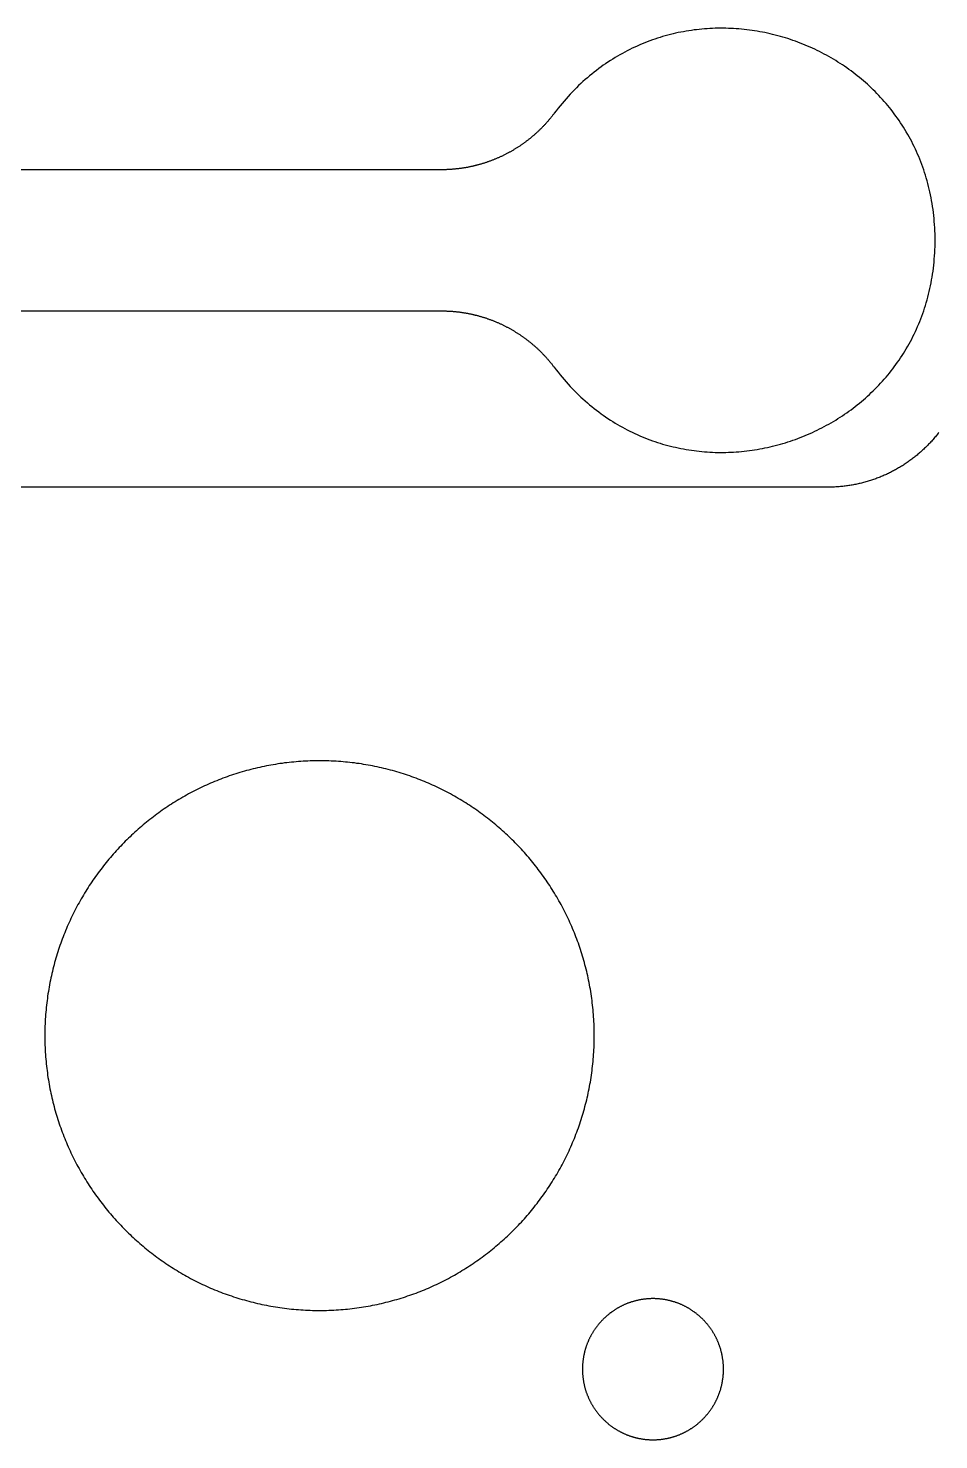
# Model space of a CAD drawing. Extents: x -13 to 42, y 40.2 to 95.3.
# Drawn here: x -2.36 to 10.55, y 74.75 to 94.76 of the extents above; entities that cross this region are included whole.
import ezdxf

# ---------------------------------------------------------------- set-up
doc = ezdxf.new("R2010")
doc.units = 0
doc.layers.get('0').update_dxf_attribs({"linetype": 'CONTINUOUS'})

msp = doc.modelspace()

# ---------------------------------------------------------------- linework, layer by layer
at = {"color": 7}
for points in [[(6.674, 94.647), (6.637, 94.637), (6.6, 94.626), (6.564, 94.614), (6.528, 94.602), (6.491, 94.59), (6.455, 94.577), (6.419, 94.563), (6.383, 94.549), (6.347, 94.534), (6.312, 94.519), (6.276, 94.504), (6.241, 94.488), (6.206, 94.471), (6.17, 94.454), (6.135, 94.436), (6.101, 94.418), (6.066, 94.399), (6.032, 94.38), (5.997, 94.36), (5.963, 94.34), (5.929, 94.319), (5.896, 94.298), (5.862, 94.276), (5.829, 94.253)], [(7.569, 94.754), (7.531, 94.755), (7.494, 94.756), (7.456, 94.756), (7.419, 94.755), (7.381, 94.755), (7.344, 94.753), (7.306, 94.751), (7.269, 94.749), (7.231, 94.746), (7.194, 94.743), (7.156, 94.739), (7.119, 94.735), (7.082, 94.731), (7.044, 94.726), (7.007, 94.72), (6.97, 94.714), (6.932, 94.707), (6.895, 94.7), (6.858, 94.693), (6.821, 94.684), (6.784, 94.676), (6.747, 94.667), (6.71, 94.657), (6.674, 94.647)], [(8.449, 94.596), (8.413, 94.608), (8.378, 94.619), (8.342, 94.63), (8.306, 94.64), (8.27, 94.65), (8.234, 94.659), (8.197, 94.668), (8.161, 94.677), (8.125, 94.685), (8.088, 94.693), (8.051, 94.7), (8.015, 94.707), (7.978, 94.713), (7.941, 94.719), (7.904, 94.725), (7.867, 94.73), (7.83, 94.735), (7.793, 94.739), (7.756, 94.742), (7.718, 94.746), (7.681, 94.749), (7.644, 94.751), (7.606, 94.753), (7.569, 94.754)], [(9.247, 94.195), (9.217, 94.216), (9.186, 94.237), (9.154, 94.257), (9.123, 94.277), (9.091, 94.297), (9.059, 94.317), (9.027, 94.335), (8.994, 94.354), (8.962, 94.372), (8.929, 94.39), (8.896, 94.407), (8.862, 94.424), (8.829, 94.441), (8.795, 94.457), (8.761, 94.473), (8.727, 94.488), (8.693, 94.503), (8.658, 94.518), (8.624, 94.532), (8.589, 94.545), (8.554, 94.559), (8.519, 94.572), (8.484, 94.584), (8.449, 94.596)], [(5.829, 94.253), (5.796, 94.23), (5.763, 94.207), (5.73, 94.183), (5.697, 94.158), (5.665, 94.133), (5.633, 94.107), (5.601, 94.081), (5.57, 94.054), (5.538, 94.027), (5.507, 93.999), (5.476, 93.971), (5.446, 93.942), (5.415, 93.912), (5.385, 93.882), (5.356, 93.851), (5.326, 93.82), (5.297, 93.788), (5.268, 93.756), (5.239, 93.723), (5.211, 93.69), (5.182, 93.656), (5.155, 93.621), (5.127, 93.586), (5.1, 93.55)], [(9.899, 93.572), (9.876, 93.602), (9.852, 93.632), (9.828, 93.661), (9.804, 93.69), (9.779, 93.719), (9.754, 93.747), (9.728, 93.775), (9.702, 93.803), (9.676, 93.83), (9.65, 93.857), (9.623, 93.883), (9.596, 93.909), (9.568, 93.935), (9.541, 93.961), (9.513, 93.986), (9.484, 94.01), (9.456, 94.035), (9.427, 94.059), (9.397, 94.082), (9.368, 94.106), (9.338, 94.128), (9.308, 94.151), (9.278, 94.173), (9.247, 94.195)], [(5.1, 93.55), (5.094, 93.542), (5.088, 93.534), (5.082, 93.527), (5.076, 93.519), (5.07, 93.511), (5.064, 93.503), (5.058, 93.496), (5.052, 93.488), (5.045, 93.481), (5.039, 93.473), (5.033, 93.465), (5.027, 93.458), (5.02, 93.451), (5.014, 93.443), (5.008, 93.436), (5.001, 93.428), (4.995, 93.421), (4.988, 93.414), (4.982, 93.407), (4.975, 93.399), (4.969, 93.392), (4.962, 93.385), (4.955, 93.378), (4.949, 93.371)], [(10.339, 92.75), (10.325, 92.788), (10.312, 92.825), (10.298, 92.863), (10.283, 92.9), (10.268, 92.936), (10.252, 92.973), (10.236, 93.009), (10.22, 93.044), (10.203, 93.08), (10.186, 93.115), (10.168, 93.15), (10.15, 93.184), (10.131, 93.218), (10.112, 93.252), (10.092, 93.286), (10.073, 93.319), (10.052, 93.352), (10.032, 93.384), (10.011, 93.416), (9.989, 93.448), (9.967, 93.479), (9.945, 93.511), (9.922, 93.541), (9.899, 93.572)], [(4.949, 93.371), (4.942, 93.364), (4.935, 93.357), (4.928, 93.35), (4.922, 93.343), (4.915, 93.336), (4.908, 93.329), (4.901, 93.323), (4.894, 93.316), (4.887, 93.309), (4.88, 93.302), (4.873, 93.296), (4.866, 93.289), (4.859, 93.283), (4.852, 93.276), (4.845, 93.27), (4.838, 93.263), (4.83, 93.257), (4.823, 93.25), (4.816, 93.244), (4.809, 93.237), (4.801, 93.231), (4.794, 93.225), (4.787, 93.219), (4.779, 93.213)], [(4.594, 93.076), (4.586, 93.07), (4.578, 93.065), (4.57, 93.06), (4.561, 93.055), (4.553, 93.05), (4.545, 93.045), (4.537, 93.04), (4.529, 93.035), (4.521, 93.03), (4.512, 93.025), (4.504, 93.02), (4.496, 93.015), (4.487, 93.011), (4.479, 93.006), (4.471, 93.001), (4.462, 92.997), (4.454, 92.992), (4.445, 92.988), (4.437, 92.983), (4.429, 92.979), (4.42, 92.974), (4.412, 92.97), (4.403, 92.965), (4.394, 92.961)], [(4.779, 93.213), (4.772, 93.206), (4.764, 93.2), (4.757, 93.194), (4.749, 93.188), (4.742, 93.182), (4.734, 93.176), (4.727, 93.17), (4.719, 93.164), (4.711, 93.159), (4.704, 93.153), (4.696, 93.147), (4.688, 93.141), (4.681, 93.136), (4.673, 93.13), (4.665, 93.124), (4.657, 93.119), (4.649, 93.113), (4.641, 93.108), (4.634, 93.102), (4.626, 93.097), (4.618, 93.091), (4.61, 93.086), (4.602, 93.081), (4.594, 93.076)], [(4.183, 92.87), (4.174, 92.867), (4.165, 92.864), (4.156, 92.861), (4.147, 92.858), (4.138, 92.854), (4.129, 92.851), (4.12, 92.848), (4.111, 92.845), (4.102, 92.843), (4.092, 92.84), (4.083, 92.837), (4.074, 92.834), (4.065, 92.831), (4.056, 92.829), (4.046, 92.826), (4.037, 92.823), (4.028, 92.821), (4.018, 92.818), (4.009, 92.816), (4, 92.813), (3.991, 92.811), (3.981, 92.809), (3.972, 92.806), (3.962, 92.804)], [(4.394, 92.961), (4.386, 92.957), (4.377, 92.953), (4.369, 92.948), (4.36, 92.944), (4.351, 92.94), (4.343, 92.936), (4.334, 92.932), (4.325, 92.928), (4.317, 92.924), (4.308, 92.92), (4.299, 92.917), (4.29, 92.913), (4.281, 92.909), (4.273, 92.905), (4.264, 92.902), (4.255, 92.898), (4.246, 92.894), (4.237, 92.891), (4.228, 92.887), (4.219, 92.884), (4.21, 92.88), (4.201, 92.877), (4.192, 92.874), (4.183, 92.87)], [(3.5, 92.75), (-5.328, 92.75)], [(3.734, 92.764), (3.724, 92.763), (3.715, 92.762), (3.705, 92.761), (3.695, 92.76), (3.686, 92.759), (3.676, 92.758), (3.666, 92.757), (3.657, 92.756), (3.647, 92.755), (3.637, 92.755), (3.627, 92.754), (3.618, 92.753), (3.608, 92.753), (3.598, 92.752), (3.588, 92.752), (3.578, 92.752), (3.569, 92.751), (3.559, 92.751), (3.549, 92.751), (3.539, 92.75), (3.529, 92.75), (3.52, 92.75), (3.51, 92.75), (3.5, 92.75)], [(3.962, 92.804), (3.953, 92.802), (3.944, 92.8), (3.934, 92.798), (3.925, 92.796), (3.915, 92.794), (3.906, 92.792), (3.897, 92.79), (3.887, 92.788), (3.878, 92.786), (3.868, 92.784), (3.859, 92.782), (3.849, 92.781), (3.84, 92.779), (3.83, 92.777), (3.82, 92.776), (3.811, 92.774), (3.801, 92.773), (3.792, 92.771), (3.782, 92.77), (3.773, 92.769), (3.763, 92.767), (3.753, 92.766), (3.744, 92.765), (3.734, 92.764)], [(10.5, 91.75), (10.499, 91.795), (10.499, 91.84), (10.497, 91.884), (10.495, 91.928), (10.492, 91.972), (10.489, 92.015), (10.485, 92.059), (10.481, 92.102), (10.476, 92.144), (10.471, 92.187), (10.465, 92.229), (10.458, 92.271), (10.451, 92.312), (10.443, 92.353), (10.435, 92.394), (10.426, 92.435), (10.417, 92.475), (10.408, 92.515), (10.397, 92.555), (10.387, 92.595), (10.375, 92.634), (10.364, 92.673), (10.351, 92.711), (10.339, 92.75)], [(10.339, 90.75), (10.351, 90.789), (10.364, 90.827), (10.375, 90.866), (10.387, 90.905), (10.397, 90.945), (10.408, 90.985), (10.417, 91.025), (10.426, 91.065), (10.435, 91.106), (10.443, 91.147), (10.451, 91.188), (10.458, 91.229), (10.465, 91.271), (10.471, 91.313), (10.476, 91.356), (10.481, 91.398), (10.485, 91.441), (10.489, 91.485), (10.492, 91.528), (10.495, 91.572), (10.497, 91.616), (10.499, 91.66), (10.499, 91.705), (10.5, 91.75)], [(-5.328, 90.75), (3.5, 90.75)], [(3.5, 90.75), (3.51, 90.75), (3.52, 90.75), (3.529, 90.75), (3.539, 90.75), (3.549, 90.749), (3.559, 90.749), (3.569, 90.749), (3.578, 90.748), (3.588, 90.748), (3.598, 90.748), (3.608, 90.747), (3.618, 90.747), (3.627, 90.746), (3.637, 90.745), (3.647, 90.745), (3.657, 90.744), (3.666, 90.743), (3.676, 90.742), (3.686, 90.741), (3.695, 90.74), (3.705, 90.739), (3.715, 90.738), (3.724, 90.737), (3.734, 90.736)], [(3.734, 90.736), (3.744, 90.735), (3.753, 90.734), (3.763, 90.733), (3.773, 90.731), (3.782, 90.73), (3.792, 90.729), (3.801, 90.727), (3.811, 90.726), (3.82, 90.724), (3.83, 90.723), (3.84, 90.721), (3.849, 90.719), (3.859, 90.718), (3.868, 90.716), (3.878, 90.714), (3.887, 90.712), (3.897, 90.71), (3.906, 90.708), (3.915, 90.706), (3.925, 90.704), (3.934, 90.702), (3.944, 90.7), (3.953, 90.698), (3.962, 90.696)], [(3.962, 90.696), (3.972, 90.694), (3.981, 90.691), (3.991, 90.689), (4, 90.687), (4.009, 90.684), (4.018, 90.682), (4.028, 90.679), (4.037, 90.677), (4.046, 90.674), (4.056, 90.671), (4.065, 90.669), (4.074, 90.666), (4.083, 90.663), (4.092, 90.66), (4.102, 90.657), (4.111, 90.655), (4.12, 90.652), (4.129, 90.649), (4.138, 90.646), (4.147, 90.642), (4.156, 90.639), (4.165, 90.636), (4.174, 90.633), (4.183, 90.63)], [(4.183, 90.63), (4.192, 90.626), (4.201, 90.623), (4.21, 90.62), (4.219, 90.616), (4.228, 90.613), (4.237, 90.609), (4.246, 90.606), (4.255, 90.602), (4.264, 90.598), (4.273, 90.595), (4.281, 90.591), (4.29, 90.587), (4.299, 90.583), (4.308, 90.58), (4.317, 90.576), (4.325, 90.572), (4.334, 90.568), (4.343, 90.564), (4.351, 90.56), (4.36, 90.556), (4.369, 90.552), (4.377, 90.547), (4.386, 90.543), (4.394, 90.539)], [(9.899, 89.928), (9.922, 89.959), (9.945, 89.989), (9.967, 90.021), (9.989, 90.052), (10.011, 90.084), (10.032, 90.116), (10.052, 90.148), (10.073, 90.181), (10.092, 90.214), (10.112, 90.248), (10.131, 90.282), (10.15, 90.316), (10.168, 90.35), (10.186, 90.385), (10.203, 90.42), (10.22, 90.456), (10.236, 90.491), (10.252, 90.527), (10.268, 90.564), (10.283, 90.6), (10.298, 90.637), (10.312, 90.675), (10.325, 90.712), (10.339, 90.75)], [(4.394, 90.539), (4.403, 90.535), (4.412, 90.53), (4.42, 90.526), (4.429, 90.521), (4.437, 90.517), (4.445, 90.512), (4.454, 90.508), (4.462, 90.503), (4.471, 90.499), (4.479, 90.494), (4.487, 90.489), (4.496, 90.485), (4.504, 90.48), (4.512, 90.475), (4.521, 90.47), (4.529, 90.465), (4.537, 90.46), (4.545, 90.455), (4.553, 90.45), (4.561, 90.445), (4.57, 90.44), (4.578, 90.435), (4.586, 90.43), (4.594, 90.424)], [(4.594, 90.424), (4.602, 90.419), (4.61, 90.414), (4.618, 90.409), (4.626, 90.403), (4.634, 90.398), (4.641, 90.392), (4.649, 90.387), (4.657, 90.381), (4.665, 90.376), (4.673, 90.37), (4.681, 90.364), (4.688, 90.359), (4.696, 90.353), (4.704, 90.347), (4.711, 90.341), (4.719, 90.336), (4.727, 90.33), (4.734, 90.324), (4.742, 90.318), (4.749, 90.312), (4.757, 90.306), (4.764, 90.3), (4.772, 90.294), (4.779, 90.287)], [(4.779, 90.287), (4.787, 90.281), (4.794, 90.275), (4.801, 90.269), (4.809, 90.263), (4.816, 90.256), (4.823, 90.25), (4.83, 90.243), (4.838, 90.237), (4.845, 90.23), (4.852, 90.224), (4.859, 90.217), (4.866, 90.211), (4.873, 90.204), (4.88, 90.198), (4.887, 90.191), (4.894, 90.184), (4.901, 90.177), (4.908, 90.171), (4.915, 90.164), (4.922, 90.157), (4.928, 90.15), (4.935, 90.143), (4.942, 90.136), (4.949, 90.129)], [(4.949, 90.129), (4.955, 90.122), (4.962, 90.115), (4.969, 90.108), (4.975, 90.101), (4.982, 90.093), (4.988, 90.086), (4.995, 90.079), (5.001, 90.072), (5.008, 90.064), (5.014, 90.057), (5.02, 90.049), (5.027, 90.042), (5.033, 90.034), (5.039, 90.027), (5.045, 90.019), (5.052, 90.012), (5.058, 90.004), (5.064, 89.997), (5.07, 89.989), (5.076, 89.981), (5.082, 89.973), (5.088, 89.966), (5.094, 89.958), (5.1, 89.95)], [(5.1, 89.95), (5.127, 89.914), (5.155, 89.879), (5.182, 89.844), (5.211, 89.81), (5.239, 89.777), (5.268, 89.744), (5.297, 89.712), (5.326, 89.68), (5.356, 89.649), (5.385, 89.618), (5.415, 89.588), (5.446, 89.558), (5.476, 89.529), (5.507, 89.501), (5.538, 89.473), (5.57, 89.446), (5.601, 89.419), (5.633, 89.393), (5.665, 89.367), (5.697, 89.342), (5.73, 89.317), (5.763, 89.293), (5.796, 89.27), (5.829, 89.247)], [(9.247, 89.305), (9.278, 89.327), (9.308, 89.349), (9.338, 89.372), (9.368, 89.394), (9.397, 89.418), (9.427, 89.441), (9.456, 89.465), (9.484, 89.49), (9.513, 89.514), (9.541, 89.539), (9.568, 89.565), (9.596, 89.591), (9.623, 89.617), (9.65, 89.643), (9.676, 89.67), (9.702, 89.697), (9.728, 89.725), (9.754, 89.753), (9.779, 89.781), (9.804, 89.81), (9.828, 89.839), (9.852, 89.868), (9.876, 89.898), (9.899, 89.928)], [(5.829, 89.247), (5.862, 89.224), (5.896, 89.202), (5.929, 89.181), (5.963, 89.16), (5.997, 89.14), (6.032, 89.12), (6.066, 89.101), (6.101, 89.082), (6.135, 89.064), (6.17, 89.046), (6.206, 89.029), (6.241, 89.012), (6.276, 88.996), (6.312, 88.981), (6.347, 88.966), (6.383, 88.951), (6.419, 88.937), (6.455, 88.923), (6.491, 88.91), (6.528, 88.898), (6.564, 88.886), (6.6, 88.874), (6.637, 88.863), (6.674, 88.853)], [(8.449, 88.904), (8.484, 88.916), (8.519, 88.928), (8.554, 88.941), (8.589, 88.955), (8.624, 88.968), (8.658, 88.982), (8.693, 88.997), (8.727, 89.012), (8.761, 89.027), (8.795, 89.043), (8.829, 89.059), (8.862, 89.076), (8.896, 89.093), (8.929, 89.11), (8.962, 89.128), (8.994, 89.146), (9.027, 89.164), (9.059, 89.183), (9.091, 89.203), (9.123, 89.223), (9.154, 89.243), (9.186, 89.263), (9.217, 89.284), (9.247, 89.305)], [(10.555, 89.028), (10.545, 89.015), (10.535, 89.003), (10.525, 88.99), (10.515, 88.978), (10.505, 88.966), (10.494, 88.953), (10.484, 88.941), (10.473, 88.929), (10.463, 88.917), (10.452, 88.905), (10.441, 88.893), (10.43, 88.882), (10.419, 88.87), (10.408, 88.859), (10.397, 88.847), (10.386, 88.836)], [(6.674, 88.853), (6.71, 88.843), (6.747, 88.833), (6.784, 88.824), (6.821, 88.816), (6.858, 88.807), (6.895, 88.8), (6.932, 88.793), (6.97, 88.786), (7.007, 88.78), (7.044, 88.774), (7.082, 88.769), (7.119, 88.765), (7.156, 88.761), (7.194, 88.757), (7.231, 88.754), (7.269, 88.751), (7.306, 88.749), (7.344, 88.747), (7.381, 88.745), (7.419, 88.745), (7.456, 88.744), (7.494, 88.744), (7.531, 88.745), (7.569, 88.746)], [(7.569, 88.746), (7.606, 88.747), (7.644, 88.749), (7.681, 88.751), (7.718, 88.754), (7.756, 88.758), (7.793, 88.761), (7.83, 88.765), (7.867, 88.77), (7.904, 88.775), (7.941, 88.781), (7.978, 88.787), (8.015, 88.793), (8.051, 88.8), (8.088, 88.807), (8.125, 88.815), (8.161, 88.823), (8.197, 88.832), (8.234, 88.841), (8.27, 88.85), (8.306, 88.86), (8.342, 88.87), (8.378, 88.881), (8.413, 88.892), (8.449, 88.904)], [(10.386, 88.836), (10.374, 88.825), (10.363, 88.813), (10.351, 88.802), (10.34, 88.791), (10.328, 88.78), (10.316, 88.77), (10.304, 88.759), (10.292, 88.748), (10.28, 88.738), (10.268, 88.727), (10.256, 88.717), (10.244, 88.707), (10.231, 88.697), (10.219, 88.687), (10.206, 88.677), (10.194, 88.667), (10.181, 88.657), (10.168, 88.647), (10.155, 88.638), (10.142, 88.628), (10.129, 88.619), (10.116, 88.61), (10.103, 88.601), (10.09, 88.592)], [(8.972, 88.25), (-7.328, 88.25), (-7.328, 88.75)], [(10.09, 88.592), (10.076, 88.583), (10.063, 88.574), (10.05, 88.565), (10.036, 88.556), (10.022, 88.548), (10.009, 88.54), (9.995, 88.531), (9.981, 88.523), (9.967, 88.515), (9.953, 88.507), (9.939, 88.499), (9.925, 88.491), (9.911, 88.484), (9.896, 88.476), (9.882, 88.469), (9.868, 88.461), (9.853, 88.454), (9.839, 88.447), (9.824, 88.44), (9.809, 88.433), (9.795, 88.427), (9.78, 88.42), (9.765, 88.414), (9.75, 88.407)], [(9.375, 88.291), (9.358, 88.287), (9.342, 88.284), (9.326, 88.281), (9.309, 88.278), (9.293, 88.276), (9.276, 88.273), (9.26, 88.271), (9.243, 88.268), (9.226, 88.266), (9.21, 88.264), (9.193, 88.262), (9.176, 88.26), (9.159, 88.259), (9.142, 88.257), (9.125, 88.256), (9.109, 88.255), (9.092, 88.254), (9.074, 88.253), (9.057, 88.252), (9.04, 88.251), (9.023, 88.251), (9.006, 88.25), (8.989, 88.25), (8.972, 88.25)], [(9.75, 88.407), (9.735, 88.401), (9.72, 88.395), (9.705, 88.389), (9.69, 88.383), (9.675, 88.377), (9.659, 88.371), (9.644, 88.366), (9.628, 88.36), (9.613, 88.355), (9.598, 88.35), (9.582, 88.345), (9.566, 88.34), (9.551, 88.335), (9.535, 88.33), (9.519, 88.326), (9.503, 88.321), (9.487, 88.317), (9.471, 88.313), (9.455, 88.309), (9.439, 88.305), (9.423, 88.301), (9.407, 88.298), (9.391, 88.294), (9.375, 88.291)], [(0.987, 84.294), (0.955, 84.287), (0.924, 84.28), (0.892, 84.273), (0.861, 84.266), (0.83, 84.258), (0.799, 84.25), (0.768, 84.242), (0.737, 84.234), (0.706, 84.225), (0.675, 84.216), (0.644, 84.207), (0.614, 84.198), (0.583, 84.188), (0.553, 84.178), (0.523, 84.168), (0.493, 84.158), (0.463, 84.147), (0.433, 84.137), (0.403, 84.126), (0.373, 84.114), (0.344, 84.103), (0.314, 84.091), (0.285, 84.079), (0.256, 84.067)], [(1.772, 84.373), (1.738, 84.373), (1.705, 84.372), (1.672, 84.372), (1.638, 84.371), (1.605, 84.369), (1.572, 84.368), (1.538, 84.366), (1.505, 84.364), (1.472, 84.362), (1.439, 84.359), (1.407, 84.356), (1.374, 84.353), (1.341, 84.349), (1.309, 84.346), (1.276, 84.342), (1.244, 84.337), (1.211, 84.333), (1.179, 84.328), (1.147, 84.323), (1.115, 84.318), (1.083, 84.312), (1.051, 84.306), (1.019, 84.3), (0.987, 84.294)], [(2.557, 84.294), (2.525, 84.3), (2.493, 84.306), (2.462, 84.312), (2.43, 84.318), (2.397, 84.323), (2.365, 84.328), (2.333, 84.333), (2.301, 84.337), (2.268, 84.342), (2.236, 84.346), (2.203, 84.349), (2.17, 84.353), (2.138, 84.356), (2.105, 84.359), (2.072, 84.362), (2.039, 84.364), (2.006, 84.366), (1.973, 84.368), (1.939, 84.369), (1.906, 84.371), (1.873, 84.372), (1.839, 84.372), (1.806, 84.373), (1.772, 84.373)], [(3.288, 84.067), (3.259, 84.079), (3.23, 84.091), (3.2, 84.103), (3.171, 84.114), (3.141, 84.126), (3.111, 84.137), (3.081, 84.147), (3.051, 84.158), (3.021, 84.168), (2.991, 84.178), (2.961, 84.188), (2.93, 84.198), (2.9, 84.207), (2.869, 84.216), (2.838, 84.225), (2.808, 84.234), (2.777, 84.242), (2.745, 84.25), (2.714, 84.258), (2.683, 84.266), (2.652, 84.273), (2.62, 84.28), (2.589, 84.287), (2.557, 84.294)], [(0.256, 84.067), (0.227, 84.054), (0.198, 84.042), (0.169, 84.029), (0.14, 84.016), (0.112, 84.002), (0.083, 83.989), (0.055, 83.975), (0.027, 83.961), (-0.001, 83.947), (-0.029, 83.932), (-0.057, 83.918), (-0.085, 83.903), (-0.112, 83.888), (-0.139, 83.872), (-0.167, 83.857), (-0.194, 83.841), (-0.221, 83.825), (-0.248, 83.809), (-0.274, 83.793), (-0.301, 83.776), (-0.327, 83.759), (-0.354, 83.742), (-0.38, 83.725), (-0.406, 83.708)], [(3.95, 83.708), (3.924, 83.725), (3.898, 83.742), (3.871, 83.759), (3.845, 83.776), (3.818, 83.793), (3.792, 83.809), (3.765, 83.825), (3.738, 83.841), (3.711, 83.857), (3.684, 83.872), (3.656, 83.888), (3.629, 83.903), (3.601, 83.918), (3.573, 83.932), (3.545, 83.947), (3.517, 83.961), (3.489, 83.975), (3.461, 83.989), (3.432, 84.002), (3.404, 84.016), (3.375, 84.029), (3.346, 84.042), (3.317, 84.054), (3.288, 84.067)], [(-0.406, 83.708), (-0.431, 83.69), (-0.457, 83.672), (-0.483, 83.654), (-0.508, 83.636), (-0.533, 83.618), (-0.558, 83.599), (-0.583, 83.58), (-0.608, 83.561), (-0.633, 83.542), (-0.657, 83.523), (-0.681, 83.503), (-0.706, 83.483), (-0.729, 83.464), (-0.753, 83.443), (-0.777, 83.423), (-0.8, 83.403), (-0.824, 83.382), (-0.847, 83.361), (-0.87, 83.34), (-0.893, 83.319), (-0.915, 83.297), (-0.938, 83.276), (-0.96, 83.254), (-0.982, 83.232)], [(4.526, 83.232), (4.504, 83.254), (4.482, 83.276), (4.459, 83.297), (4.437, 83.319), (4.414, 83.34), (4.391, 83.361), (4.368, 83.382), (4.345, 83.403), (4.321, 83.423), (4.297, 83.443), (4.274, 83.464), (4.25, 83.483), (4.226, 83.503), (4.201, 83.523), (4.177, 83.542), (4.152, 83.561), (4.127, 83.58), (4.103, 83.599), (4.077, 83.618), (4.052, 83.636), (4.027, 83.654), (4.001, 83.672), (3.976, 83.69), (3.95, 83.708)], [(-0.982, 83.232), (-1.004, 83.21), (-1.026, 83.188), (-1.047, 83.165), (-1.069, 83.143), (-1.09, 83.12), (-1.111, 83.097), (-1.132, 83.074), (-1.153, 83.05), (-1.173, 83.027), (-1.193, 83.003), (-1.214, 82.979), (-1.233, 82.956), (-1.253, 82.931), (-1.273, 82.907), (-1.292, 82.883), (-1.311, 82.858), (-1.33, 82.833), (-1.349, 82.808), (-1.368, 82.783), (-1.386, 82.758), (-1.404, 82.733), (-1.422, 82.707), (-1.44, 82.681), (-1.458, 82.656)], [(5.002, 82.656), (4.984, 82.681), (4.966, 82.707), (4.948, 82.733), (4.93, 82.758), (4.912, 82.783), (4.893, 82.808), (4.874, 82.833), (4.856, 82.858), (4.836, 82.883), (4.817, 82.907), (4.797, 82.931), (4.778, 82.956), (4.758, 82.979), (4.738, 83.003), (4.717, 83.027), (4.697, 83.05), (4.676, 83.074), (4.655, 83.097), (4.634, 83.12), (4.613, 83.143), (4.592, 83.165), (4.57, 83.188), (4.548, 83.21), (4.526, 83.232)], [(-1.458, 82.656), (-1.475, 82.63), (-1.492, 82.604), (-1.509, 82.577), (-1.526, 82.551), (-1.543, 82.524), (-1.559, 82.498), (-1.575, 82.471), (-1.591, 82.444), (-1.607, 82.417), (-1.622, 82.389), (-1.638, 82.362), (-1.653, 82.335), (-1.668, 82.307), (-1.682, 82.279), (-1.697, 82.251), (-1.711, 82.223), (-1.725, 82.195), (-1.739, 82.167), (-1.752, 82.138), (-1.766, 82.11), (-1.779, 82.081), (-1.792, 82.052), (-1.804, 82.023), (-1.817, 81.994)], [(5.361, 81.994), (5.349, 82.023), (5.336, 82.052), (5.323, 82.081), (5.31, 82.11), (5.297, 82.138), (5.283, 82.167), (5.269, 82.195), (5.255, 82.223), (5.241, 82.251), (5.227, 82.279), (5.212, 82.307), (5.197, 82.335), (5.182, 82.362), (5.167, 82.389), (5.151, 82.417), (5.135, 82.444), (5.119, 82.471), (5.103, 82.498), (5.087, 82.524), (5.07, 82.551), (5.053, 82.577), (5.036, 82.604), (5.019, 82.63), (5.002, 82.656)], [(-1.817, 81.994), (-1.829, 81.965), (-1.841, 81.936), (-1.853, 81.906), (-1.864, 81.877), (-1.876, 81.847), (-1.887, 81.817), (-1.897, 81.787), (-1.908, 81.757), (-1.918, 81.727), (-1.928, 81.697), (-1.938, 81.667), (-1.948, 81.636), (-1.957, 81.606), (-1.966, 81.575), (-1.975, 81.544), (-1.984, 81.513), (-1.992, 81.482), (-2, 81.451), (-2.008, 81.42), (-2.016, 81.389), (-2.023, 81.358), (-2.03, 81.326), (-2.037, 81.295), (-2.044, 81.263)], [(5.588, 81.263), (5.581, 81.295), (5.574, 81.326), (5.567, 81.358), (5.56, 81.389), (5.552, 81.42), (5.544, 81.451), (5.536, 81.482), (5.528, 81.513), (5.519, 81.544), (5.51, 81.575), (5.501, 81.606), (5.492, 81.636), (5.482, 81.667), (5.473, 81.697), (5.462, 81.727), (5.452, 81.757), (5.442, 81.787), (5.431, 81.817), (5.42, 81.847), (5.408, 81.877), (5.397, 81.906), (5.385, 81.936), (5.373, 81.965), (5.361, 81.994)], [(-2.044, 81.263), (-2.05, 81.231), (-2.056, 81.199), (-2.062, 81.167), (-2.068, 81.135), (-2.073, 81.103), (-2.078, 81.071), (-2.083, 81.039), (-2.087, 81.006), (-2.092, 80.974), (-2.096, 80.941), (-2.099, 80.909), (-2.103, 80.876), (-2.106, 80.843), (-2.109, 80.811), (-2.112, 80.778), (-2.114, 80.745), (-2.116, 80.712), (-2.118, 80.678), (-2.119, 80.645), (-2.121, 80.612), (-2.122, 80.578), (-2.122, 80.545), (-2.123, 80.512), (-2.123, 80.478)], [(5.667, 80.478), (5.667, 80.512), (5.667, 80.545), (5.666, 80.578), (5.665, 80.612), (5.664, 80.645), (5.662, 80.678), (5.66, 80.712), (5.658, 80.745), (5.656, 80.778), (5.653, 80.811), (5.65, 80.843), (5.647, 80.876), (5.644, 80.909), (5.64, 80.941), (5.636, 80.974), (5.632, 81.006), (5.627, 81.039), (5.622, 81.071), (5.617, 81.103), (5.612, 81.135), (5.606, 81.167), (5.6, 81.199), (5.594, 81.231), (5.588, 81.263)], [(-2.123, 80.478), (-2.123, 80.444), (-2.122, 80.411), (-2.122, 80.377), (-2.121, 80.344), (-2.119, 80.311), (-2.118, 80.277), (-2.116, 80.244), (-2.114, 80.211), (-2.112, 80.178), (-2.109, 80.145), (-2.106, 80.112), (-2.103, 80.08), (-2.099, 80.047), (-2.096, 80.014), (-2.092, 79.982), (-2.087, 79.949), (-2.083, 79.917), (-2.078, 79.885), (-2.073, 79.853), (-2.068, 79.82), (-2.062, 79.788), (-2.056, 79.757), (-2.05, 79.725), (-2.044, 79.693)], [(5.588, 79.693), (5.594, 79.725), (5.6, 79.757), (5.606, 79.788), (5.612, 79.82), (5.617, 79.853), (5.622, 79.885), (5.627, 79.917), (5.632, 79.949), (5.636, 79.982), (5.64, 80.014), (5.644, 80.047), (5.647, 80.08), (5.65, 80.112), (5.653, 80.145), (5.656, 80.178), (5.658, 80.211), (5.66, 80.244), (5.662, 80.277), (5.664, 80.311), (5.665, 80.344), (5.666, 80.377), (5.667, 80.411), (5.667, 80.444), (5.667, 80.478)], [(-2.044, 79.693), (-2.037, 79.661), (-2.03, 79.63), (-2.023, 79.598), (-2.016, 79.567), (-2.008, 79.536), (-2, 79.505), (-1.992, 79.473), (-1.984, 79.442), (-1.975, 79.412), (-1.966, 79.381), (-1.957, 79.35), (-1.948, 79.32), (-1.938, 79.289), (-1.928, 79.259), (-1.918, 79.229), (-1.908, 79.199), (-1.897, 79.169), (-1.887, 79.139), (-1.876, 79.109), (-1.864, 79.079), (-1.853, 79.05), (-1.841, 79.02), (-1.829, 78.991), (-1.817, 78.962)], [(5.361, 78.962), (5.373, 78.991), (5.385, 79.02), (5.397, 79.05), (5.408, 79.079), (5.42, 79.109), (5.431, 79.139), (5.442, 79.169), (5.452, 79.199), (5.462, 79.229), (5.473, 79.259), (5.482, 79.289), (5.492, 79.32), (5.501, 79.35), (5.51, 79.381), (5.519, 79.412), (5.528, 79.442), (5.536, 79.473), (5.544, 79.505), (5.552, 79.536), (5.56, 79.567), (5.567, 79.598), (5.574, 79.63), (5.581, 79.661), (5.588, 79.693)], [(-1.817, 78.962), (-1.804, 78.933), (-1.792, 78.904), (-1.779, 78.875), (-1.766, 78.846), (-1.752, 78.818), (-1.739, 78.789), (-1.725, 78.761), (-1.711, 78.733), (-1.697, 78.705), (-1.682, 78.677), (-1.668, 78.649), (-1.653, 78.621), (-1.638, 78.594), (-1.622, 78.566), (-1.607, 78.539), (-1.591, 78.512), (-1.575, 78.485), (-1.559, 78.458), (-1.543, 78.432), (-1.526, 78.405), (-1.509, 78.379), (-1.492, 78.352), (-1.475, 78.326), (-1.458, 78.3)], [(5.002, 78.3), (5.019, 78.326), (5.036, 78.352), (5.053, 78.379), (5.07, 78.405), (5.087, 78.432), (5.103, 78.458), (5.119, 78.485), (5.135, 78.512), (5.151, 78.539), (5.167, 78.566), (5.182, 78.594), (5.197, 78.621), (5.212, 78.649), (5.227, 78.677), (5.241, 78.705), (5.255, 78.733), (5.269, 78.761), (5.283, 78.789), (5.297, 78.818), (5.31, 78.846), (5.323, 78.875), (5.336, 78.904), (5.349, 78.933), (5.361, 78.962)], [(-1.458, 78.3), (-1.44, 78.274), (-1.422, 78.249), (-1.404, 78.223), (-1.386, 78.198), (-1.368, 78.173), (-1.349, 78.147), (-1.33, 78.123), (-1.311, 78.098), (-1.292, 78.073), (-1.273, 78.049), (-1.253, 78.024), (-1.233, 78), (-1.214, 77.976), (-1.193, 77.953), (-1.173, 77.929), (-1.153, 77.905), (-1.132, 77.882), (-1.111, 77.859), (-1.09, 77.836), (-1.069, 77.813), (-1.047, 77.791), (-1.026, 77.768), (-1.004, 77.746), (-0.982, 77.724)], [(4.526, 77.724), (4.548, 77.746), (4.57, 77.768), (4.592, 77.791), (4.613, 77.813), (4.634, 77.836), (4.655, 77.859), (4.676, 77.882), (4.697, 77.905), (4.717, 77.929), (4.738, 77.953), (4.758, 77.976), (4.778, 78), (4.797, 78.024), (4.817, 78.049), (4.836, 78.073), (4.856, 78.098), (4.874, 78.123), (4.893, 78.147), (4.912, 78.173), (4.93, 78.198), (4.948, 78.223), (4.966, 78.249), (4.984, 78.274), (5.002, 78.3)], [(-0.982, 77.724), (-0.96, 77.702), (-0.938, 77.68), (-0.915, 77.658), (-0.893, 77.637), (-0.87, 77.616), (-0.847, 77.595), (-0.824, 77.574), (-0.8, 77.553), (-0.777, 77.533), (-0.753, 77.512), (-0.729, 77.492), (-0.706, 77.472), (-0.681, 77.453), (-0.657, 77.433), (-0.633, 77.414), (-0.608, 77.394), (-0.583, 77.376), (-0.558, 77.357), (-0.533, 77.338), (-0.508, 77.32), (-0.483, 77.302), (-0.457, 77.284), (-0.431, 77.266), (-0.406, 77.248)], [(3.95, 77.248), (3.976, 77.266), (4.001, 77.284), (4.027, 77.302), (4.052, 77.32), (4.077, 77.338), (4.103, 77.357), (4.127, 77.376), (4.152, 77.394), (4.177, 77.414), (4.201, 77.433), (4.226, 77.453), (4.25, 77.472), (4.274, 77.492), (4.297, 77.512), (4.321, 77.533), (4.345, 77.553), (4.368, 77.574), (4.391, 77.595), (4.414, 77.616), (4.437, 77.637), (4.459, 77.658), (4.482, 77.68), (4.504, 77.702), (4.526, 77.724)], [(-0.406, 77.248), (-0.38, 77.231), (-0.354, 77.214), (-0.327, 77.197), (-0.301, 77.18), (-0.274, 77.163), (-0.248, 77.147), (-0.221, 77.131), (-0.194, 77.115), (-0.167, 77.099), (-0.139, 77.083), (-0.112, 77.068), (-0.085, 77.053), (-0.057, 77.038), (-0.029, 77.023), (-0.001, 77.009), (0.027, 76.995), (0.055, 76.981), (0.083, 76.967), (0.112, 76.953), (0.14, 76.94), (0.169, 76.927), (0.198, 76.914), (0.227, 76.901), (0.256, 76.889)], [(3.288, 76.889), (3.317, 76.901), (3.346, 76.914), (3.375, 76.927), (3.404, 76.94), (3.432, 76.953), (3.461, 76.967), (3.489, 76.981), (3.517, 76.995), (3.545, 77.009), (3.573, 77.023), (3.601, 77.038), (3.629, 77.053), (3.656, 77.068), (3.684, 77.083), (3.711, 77.099), (3.738, 77.115), (3.765, 77.131), (3.792, 77.147), (3.818, 77.163), (3.845, 77.18), (3.871, 77.197), (3.898, 77.214), (3.924, 77.231), (3.95, 77.248)], [(0.256, 76.889), (0.285, 76.877), (0.314, 76.865), (0.344, 76.853), (0.373, 76.842), (0.403, 76.83), (0.433, 76.819), (0.463, 76.808), (0.493, 76.798), (0.523, 76.788), (0.553, 76.777), (0.583, 76.768), (0.614, 76.758), (0.644, 76.749), (0.675, 76.74), (0.706, 76.731), (0.737, 76.722), (0.768, 76.714), (0.799, 76.706), (0.83, 76.698), (0.861, 76.69), (0.892, 76.683), (0.924, 76.676), (0.955, 76.669), (0.987, 76.662)], [(2.557, 76.662), (2.589, 76.669), (2.62, 76.676), (2.652, 76.683), (2.683, 76.69), (2.714, 76.698), (2.745, 76.706), (2.777, 76.714), (2.808, 76.722), (2.838, 76.731), (2.869, 76.74), (2.9, 76.749), (2.93, 76.758), (2.961, 76.768), (2.991, 76.777), (3.021, 76.788), (3.051, 76.798), (3.081, 76.808), (3.111, 76.819), (3.141, 76.83), (3.171, 76.842), (3.2, 76.853), (3.23, 76.865), (3.259, 76.877), (3.288, 76.889)], [(0.987, 76.662), (1.019, 76.656), (1.051, 76.65), (1.083, 76.644), (1.115, 76.638), (1.147, 76.633), (1.179, 76.628), (1.211, 76.623), (1.244, 76.618), (1.276, 76.614), (1.309, 76.61), (1.341, 76.606), (1.374, 76.603), (1.407, 76.6), (1.439, 76.597), (1.472, 76.594), (1.505, 76.592), (1.538, 76.59), (1.572, 76.588), (1.605, 76.586), (1.638, 76.585), (1.672, 76.584), (1.705, 76.583), (1.738, 76.583), (1.772, 76.583)], [(1.772, 76.583), (1.806, 76.583), (1.839, 76.583), (1.873, 76.584), (1.906, 76.585), (1.939, 76.586), (1.973, 76.588), (2.006, 76.59), (2.039, 76.592), (2.072, 76.594), (2.105, 76.597), (2.138, 76.6), (2.17, 76.603), (2.203, 76.606), (2.236, 76.61), (2.268, 76.614), (2.301, 76.618), (2.333, 76.623), (2.365, 76.628), (2.397, 76.633), (2.43, 76.638), (2.462, 76.644), (2.493, 76.65), (2.525, 76.656), (2.557, 76.662)], [(6.111, 76.671), (6.103, 76.668), (6.096, 76.665), (6.088, 76.662), (6.081, 76.658), (6.074, 76.655), (6.066, 76.651), (6.059, 76.648), (6.052, 76.644), (6.045, 76.641), (6.038, 76.637), (6.03, 76.633), (6.023, 76.629), (6.016, 76.625), (6.009, 76.621), (6.002, 76.618), (5.995, 76.613), (5.988, 76.609), (5.981, 76.605), (5.975, 76.601), (5.968, 76.597), (5.961, 76.592), (5.954, 76.588), (5.948, 76.584), (5.941, 76.579)], [(6.298, 76.73), (6.29, 76.728), (6.282, 76.726), (6.274, 76.724), (6.266, 76.722), (6.258, 76.721), (6.25, 76.719), (6.242, 76.716), (6.234, 76.714), (6.226, 76.712), (6.218, 76.71), (6.21, 76.707), (6.203, 76.705), (6.195, 76.703), (6.187, 76.7), (6.179, 76.697), (6.172, 76.695), (6.164, 76.692), (6.156, 76.689), (6.149, 76.686), (6.141, 76.684), (6.133, 76.681), (6.126, 76.678), (6.118, 76.675), (6.111, 76.671)], [(6.5, 76.75), (6.491, 76.75), (6.483, 76.75), (6.474, 76.75), (6.466, 76.749), (6.457, 76.749), (6.449, 76.749), (6.44, 76.748), (6.432, 76.748), (6.423, 76.747), (6.415, 76.746), (6.406, 76.746), (6.398, 76.745), (6.389, 76.744), (6.381, 76.743), (6.373, 76.742), (6.364, 76.741), (6.356, 76.74), (6.348, 76.738), (6.339, 76.737), (6.331, 76.736), (6.323, 76.734), (6.315, 76.733), (6.307, 76.731), (6.298, 76.73)], [(6.702, 76.73), (6.693, 76.731), (6.685, 76.733), (6.677, 76.734), (6.669, 76.736), (6.661, 76.737), (6.652, 76.738), (6.644, 76.74), (6.636, 76.741), (6.627, 76.742), (6.619, 76.743), (6.611, 76.744), (6.602, 76.745), (6.594, 76.746), (6.585, 76.746), (6.577, 76.747), (6.568, 76.748), (6.56, 76.748), (6.551, 76.749), (6.543, 76.749), (6.534, 76.749), (6.526, 76.75), (6.517, 76.75), (6.509, 76.75), (6.5, 76.75)], [(6.889, 76.671), (6.882, 76.675), (6.874, 76.678), (6.867, 76.681), (6.859, 76.684), (6.851, 76.686), (6.844, 76.689), (6.836, 76.692), (6.828, 76.695), (6.821, 76.697), (6.813, 76.7), (6.805, 76.703), (6.797, 76.705), (6.79, 76.707), (6.782, 76.71), (6.774, 76.712), (6.766, 76.714), (6.758, 76.716), (6.75, 76.719), (6.742, 76.721), (6.734, 76.722), (6.726, 76.724), (6.718, 76.726), (6.71, 76.728), (6.702, 76.73)], [(7.059, 76.579), (7.052, 76.584), (7.046, 76.588), (7.039, 76.592), (7.032, 76.597), (7.025, 76.601), (7.019, 76.605), (7.012, 76.609), (7.005, 76.613), (6.998, 76.618), (6.991, 76.621), (6.984, 76.625), (6.977, 76.629), (6.97, 76.633), (6.962, 76.637), (6.955, 76.641), (6.948, 76.644), (6.941, 76.648), (6.934, 76.651), (6.926, 76.655), (6.919, 76.658), (6.912, 76.662), (6.904, 76.665), (6.897, 76.668), (6.889, 76.671)], [(5.793, 76.457), (5.787, 76.451), (5.782, 76.446), (5.776, 76.44), (5.771, 76.434), (5.765, 76.428), (5.76, 76.422), (5.754, 76.416), (5.749, 76.41), (5.744, 76.404), (5.739, 76.398), (5.733, 76.392), (5.728, 76.386), (5.723, 76.38), (5.718, 76.374), (5.713, 76.367), (5.708, 76.361), (5.703, 76.355), (5.699, 76.348), (5.694, 76.342), (5.689, 76.335), (5.684, 76.329), (5.68, 76.322), (5.675, 76.316), (5.671, 76.309)], [(5.941, 76.579), (5.934, 76.575), (5.928, 76.57), (5.921, 76.565), (5.915, 76.561), (5.908, 76.556), (5.902, 76.551), (5.895, 76.547), (5.889, 76.542), (5.883, 76.537), (5.876, 76.532), (5.87, 76.527), (5.864, 76.522), (5.858, 76.517), (5.852, 76.511), (5.846, 76.506), (5.84, 76.501), (5.834, 76.496), (5.828, 76.49), (5.822, 76.485), (5.816, 76.479), (5.81, 76.474), (5.804, 76.468), (5.799, 76.463), (5.793, 76.457)], [(7.207, 76.457), (7.201, 76.463), (7.196, 76.468), (7.19, 76.474), (7.184, 76.479), (7.178, 76.485), (7.172, 76.49), (7.166, 76.496), (7.16, 76.501), (7.154, 76.506), (7.148, 76.511), (7.142, 76.517), (7.136, 76.522), (7.13, 76.527), (7.124, 76.532), (7.117, 76.537), (7.111, 76.542), (7.105, 76.547), (7.098, 76.551), (7.092, 76.556), (7.085, 76.561), (7.079, 76.565), (7.072, 76.57), (7.066, 76.575), (7.059, 76.579)], [(7.329, 76.309), (7.325, 76.316), (7.32, 76.322), (7.316, 76.329), (7.311, 76.335), (7.306, 76.342), (7.301, 76.348), (7.297, 76.355), (7.292, 76.361), (7.287, 76.367), (7.282, 76.374), (7.277, 76.38), (7.272, 76.386), (7.267, 76.392), (7.261, 76.398), (7.256, 76.404), (7.251, 76.41), (7.246, 76.416), (7.24, 76.422), (7.235, 76.428), (7.229, 76.434), (7.224, 76.44), (7.218, 76.446), (7.213, 76.451), (7.207, 76.457)], [(5.671, 76.309), (5.666, 76.302), (5.662, 76.296), (5.658, 76.289), (5.653, 76.282), (5.649, 76.275), (5.645, 76.269), (5.641, 76.262), (5.637, 76.255), (5.632, 76.248), (5.629, 76.241), (5.625, 76.234), (5.621, 76.227), (5.617, 76.22), (5.613, 76.212), (5.609, 76.205), (5.606, 76.198), (5.602, 76.191), (5.599, 76.184), (5.595, 76.176), (5.592, 76.169), (5.588, 76.162), (5.585, 76.154), (5.582, 76.147), (5.579, 76.139)], [(7.421, 76.139), (7.418, 76.147), (7.415, 76.154), (7.412, 76.162), (7.408, 76.169), (7.405, 76.176), (7.401, 76.184), (7.398, 76.191), (7.394, 76.198), (7.391, 76.205), (7.387, 76.212), (7.383, 76.22), (7.379, 76.227), (7.375, 76.234), (7.371, 76.241), (7.368, 76.248), (7.363, 76.255), (7.359, 76.262), (7.355, 76.269), (7.351, 76.275), (7.347, 76.282), (7.342, 76.289), (7.338, 76.296), (7.334, 76.302), (7.329, 76.309)], [(5.579, 76.139), (5.575, 76.132), (5.572, 76.124), (5.569, 76.117), (5.566, 76.109), (5.564, 76.101), (5.561, 76.094), (5.558, 76.086), (5.555, 76.078), (5.553, 76.071), (5.55, 76.063), (5.547, 76.055), (5.545, 76.047), (5.543, 76.04), (5.54, 76.032), (5.538, 76.024), (5.536, 76.016), (5.534, 76.008), (5.531, 76), (5.529, 75.992), (5.528, 75.984), (5.526, 75.976), (5.524, 75.968), (5.522, 75.96), (5.52, 75.952)], [(7.48, 75.952), (7.478, 75.96), (7.476, 75.968), (7.474, 75.976), (7.472, 75.984), (7.471, 75.992), (7.469, 76), (7.466, 76.008), (7.464, 76.016), (7.462, 76.024), (7.46, 76.032), (7.457, 76.04), (7.455, 76.047), (7.453, 76.055), (7.45, 76.063), (7.447, 76.071), (7.445, 76.078), (7.442, 76.086), (7.439, 76.094), (7.436, 76.101), (7.434, 76.109), (7.431, 76.117), (7.428, 76.124), (7.425, 76.132), (7.421, 76.139)], [(5.52, 75.952), (5.519, 75.943), (5.517, 75.935), (5.516, 75.927), (5.514, 75.919), (5.513, 75.911), (5.512, 75.902), (5.51, 75.894), (5.509, 75.886), (5.508, 75.877), (5.507, 75.869), (5.506, 75.861), (5.505, 75.852), (5.504, 75.844), (5.504, 75.835), (5.503, 75.827), (5.502, 75.818), (5.502, 75.81), (5.501, 75.801), (5.501, 75.793), (5.501, 75.784), (5.5, 75.776), (5.5, 75.767), (5.5, 75.759), (5.5, 75.75)], [(7.5, 75.75), (7.5, 75.759), (7.5, 75.767), (7.5, 75.776), (7.499, 75.784), (7.499, 75.793), (7.499, 75.801), (7.498, 75.81), (7.498, 75.818), (7.497, 75.827), (7.496, 75.835), (7.496, 75.844), (7.495, 75.852), (7.494, 75.861), (7.493, 75.869), (7.492, 75.877), (7.491, 75.886), (7.49, 75.894), (7.488, 75.902), (7.487, 75.911), (7.486, 75.919), (7.484, 75.927), (7.483, 75.935), (7.481, 75.943), (7.48, 75.952)], [(5.5, 75.75), (5.5, 75.741), (5.5, 75.733), (5.5, 75.724), (5.501, 75.716), (5.501, 75.707), (5.501, 75.699), (5.502, 75.69), (5.502, 75.682), (5.503, 75.673), (5.504, 75.665), (5.504, 75.656), (5.505, 75.648), (5.506, 75.639), (5.507, 75.631), (5.508, 75.623), (5.509, 75.614), (5.51, 75.606), (5.512, 75.598), (5.513, 75.589), (5.514, 75.581), (5.516, 75.573), (5.517, 75.565), (5.519, 75.557), (5.52, 75.548)], [(7.48, 75.548), (7.481, 75.557), (7.483, 75.565), (7.484, 75.573), (7.486, 75.581), (7.487, 75.589), (7.488, 75.598), (7.49, 75.606), (7.491, 75.614), (7.492, 75.623), (7.493, 75.631), (7.494, 75.639), (7.495, 75.648), (7.496, 75.656), (7.496, 75.665), (7.497, 75.673), (7.498, 75.682), (7.498, 75.69), (7.499, 75.699), (7.499, 75.707), (7.499, 75.716), (7.5, 75.724), (7.5, 75.733), (7.5, 75.741), (7.5, 75.75)], [(5.52, 75.548), (5.522, 75.54), (5.524, 75.532), (5.526, 75.524), (5.528, 75.516), (5.529, 75.508), (5.531, 75.5), (5.534, 75.492), (5.536, 75.484), (5.538, 75.476), (5.54, 75.468), (5.543, 75.46), (5.545, 75.453), (5.547, 75.445), (5.55, 75.437), (5.553, 75.429), (5.555, 75.422), (5.558, 75.414), (5.561, 75.406), (5.564, 75.399), (5.566, 75.391), (5.569, 75.383), (5.572, 75.376), (5.575, 75.368), (5.579, 75.361)], [(7.421, 75.361), (7.425, 75.368), (7.428, 75.376), (7.431, 75.383), (7.434, 75.391), (7.436, 75.399), (7.439, 75.406), (7.442, 75.414), (7.445, 75.422), (7.447, 75.429), (7.45, 75.437), (7.453, 75.445), (7.455, 75.453), (7.457, 75.46), (7.46, 75.468), (7.462, 75.476), (7.464, 75.484), (7.466, 75.492), (7.469, 75.5), (7.471, 75.508), (7.472, 75.516), (7.474, 75.524), (7.476, 75.532), (7.478, 75.54), (7.48, 75.548)], [(5.579, 75.361), (5.582, 75.353), (5.585, 75.346), (5.588, 75.338), (5.592, 75.331), (5.595, 75.324), (5.599, 75.316), (5.602, 75.309), (5.606, 75.302), (5.609, 75.295), (5.613, 75.288), (5.617, 75.28), (5.621, 75.273), (5.625, 75.266), (5.629, 75.259), (5.632, 75.252), (5.637, 75.245), (5.641, 75.238), (5.645, 75.231), (5.649, 75.225), (5.653, 75.218), (5.658, 75.211), (5.662, 75.204), (5.666, 75.198), (5.671, 75.191)], [(7.329, 75.191), (7.334, 75.198), (7.338, 75.204), (7.342, 75.211), (7.347, 75.218), (7.351, 75.225), (7.355, 75.231), (7.359, 75.238), (7.363, 75.245), (7.368, 75.252), (7.371, 75.259), (7.375, 75.266), (7.379, 75.273), (7.383, 75.28), (7.387, 75.288), (7.391, 75.295), (7.394, 75.302), (7.398, 75.309), (7.401, 75.316), (7.405, 75.324), (7.408, 75.331), (7.412, 75.338), (7.415, 75.346), (7.418, 75.353), (7.421, 75.361)], [(5.671, 75.191), (5.675, 75.184), (5.68, 75.178), (5.684, 75.171), (5.689, 75.165), (5.694, 75.158), (5.699, 75.152), (5.703, 75.145), (5.708, 75.139), (5.713, 75.133), (5.718, 75.126), (5.723, 75.12), (5.728, 75.114), (5.733, 75.108), (5.739, 75.102), (5.744, 75.096), (5.749, 75.09), (5.754, 75.084), (5.76, 75.078), (5.765, 75.072), (5.771, 75.066), (5.776, 75.06), (5.782, 75.054), (5.787, 75.049), (5.793, 75.043)], [(5.793, 75.043), (5.799, 75.037), (5.804, 75.032), (5.81, 75.026), (5.816, 75.021), (5.822, 75.015), (5.828, 75.01), (5.834, 75.004), (5.84, 74.999), (5.846, 74.994), (5.852, 74.989), (5.858, 74.983), (5.864, 74.978), (5.87, 74.973), (5.876, 74.968), (5.883, 74.963), (5.889, 74.958), (5.895, 74.953), (5.902, 74.949), (5.908, 74.944), (5.915, 74.939), (5.921, 74.934), (5.928, 74.93), (5.934, 74.925), (5.941, 74.921)], [(7.059, 74.921), (7.066, 74.925), (7.072, 74.93), (7.079, 74.934), (7.085, 74.939), (7.092, 74.944), (7.098, 74.949), (7.105, 74.953), (7.111, 74.958), (7.117, 74.963), (7.124, 74.968), (7.13, 74.973), (7.136, 74.978), (7.142, 74.983), (7.148, 74.989), (7.154, 74.994), (7.16, 74.999), (7.166, 75.004), (7.172, 75.01), (7.178, 75.015), (7.184, 75.021), (7.19, 75.026), (7.196, 75.032), (7.201, 75.037), (7.207, 75.043)], [(7.207, 75.043), (7.213, 75.049), (7.218, 75.054), (7.224, 75.06), (7.229, 75.066), (7.235, 75.072), (7.24, 75.078), (7.246, 75.084), (7.251, 75.09), (7.256, 75.096), (7.261, 75.102), (7.267, 75.108), (7.272, 75.114), (7.277, 75.12), (7.282, 75.126), (7.287, 75.133), (7.292, 75.139), (7.297, 75.145), (7.301, 75.152), (7.306, 75.158), (7.311, 75.165), (7.316, 75.171), (7.32, 75.178), (7.325, 75.184), (7.329, 75.191)], [(5.941, 74.921), (5.948, 74.916), (5.954, 74.912), (5.961, 74.908), (5.968, 74.903), (5.975, 74.899), (5.981, 74.895), (5.988, 74.891), (5.995, 74.887), (6.002, 74.882), (6.009, 74.879), (6.016, 74.875), (6.023, 74.871), (6.03, 74.867), (6.038, 74.863), (6.045, 74.859), (6.052, 74.856), (6.059, 74.852), (6.066, 74.849), (6.074, 74.845), (6.081, 74.842), (6.088, 74.838), (6.096, 74.835), (6.103, 74.832), (6.111, 74.829)], [(6.111, 74.829), (6.118, 74.825), (6.126, 74.822), (6.133, 74.819), (6.141, 74.816), (6.149, 74.814), (6.156, 74.811), (6.164, 74.808), (6.172, 74.805), (6.179, 74.803), (6.187, 74.8), (6.195, 74.797), (6.203, 74.795), (6.21, 74.793), (6.218, 74.79), (6.226, 74.788), (6.234, 74.786), (6.242, 74.784), (6.25, 74.781), (6.258, 74.779), (6.266, 74.777), (6.274, 74.776), (6.282, 74.774), (6.29, 74.772), (6.298, 74.77)], [(6.702, 74.77), (6.71, 74.772), (6.718, 74.774), (6.726, 74.776), (6.734, 74.777), (6.742, 74.779), (6.75, 74.781), (6.758, 74.784), (6.766, 74.786), (6.774, 74.788), (6.782, 74.79), (6.79, 74.793), (6.797, 74.795), (6.805, 74.797), (6.813, 74.8), (6.821, 74.803), (6.828, 74.805), (6.836, 74.808), (6.844, 74.811), (6.851, 74.814), (6.859, 74.816), (6.867, 74.819), (6.874, 74.822), (6.882, 74.825), (6.889, 74.829)], [(6.889, 74.829), (6.897, 74.832), (6.904, 74.835), (6.912, 74.838), (6.919, 74.842), (6.926, 74.845), (6.934, 74.849), (6.941, 74.852), (6.948, 74.856), (6.955, 74.859), (6.962, 74.863), (6.97, 74.867), (6.977, 74.871), (6.984, 74.875), (6.991, 74.879), (6.998, 74.882), (7.005, 74.887), (7.012, 74.891), (7.019, 74.895), (7.025, 74.899), (7.032, 74.903), (7.039, 74.908), (7.046, 74.912), (7.052, 74.916), (7.059, 74.921)], [(6.298, 74.77), (6.307, 74.769), (6.315, 74.767), (6.323, 74.766), (6.331, 74.764), (6.339, 74.763), (6.348, 74.762), (6.356, 74.76), (6.364, 74.759), (6.373, 74.758), (6.381, 74.757), (6.389, 74.756), (6.398, 74.755), (6.406, 74.754), (6.415, 74.754), (6.423, 74.753), (6.432, 74.752), (6.44, 74.752), (6.449, 74.751), (6.457, 74.751), (6.466, 74.751), (6.474, 74.75), (6.483, 74.75), (6.491, 74.75), (6.5, 74.75)], [(6.5, 74.75), (6.509, 74.75), (6.517, 74.75), (6.526, 74.75), (6.534, 74.751), (6.543, 74.751), (6.551, 74.751), (6.56, 74.752), (6.568, 74.752), (6.577, 74.753), (6.585, 74.754), (6.594, 74.754), (6.602, 74.755), (6.611, 74.756), (6.619, 74.757), (6.627, 74.758), (6.636, 74.759), (6.644, 74.76), (6.652, 74.762), (6.661, 74.763), (6.669, 74.764), (6.677, 74.766), (6.685, 74.767), (6.693, 74.769), (6.702, 74.77)]]:
    msp.add_lwpolyline(points, dxfattribs=at)
for points in [[(5.667, 80.478), (5.667, 80.478)], [(7.5, 75.75), (7.5, 75.75)]]:
    msp.add_lwpolyline(points, close=True, dxfattribs=at)

doc.saveas('drawing.dxf')
